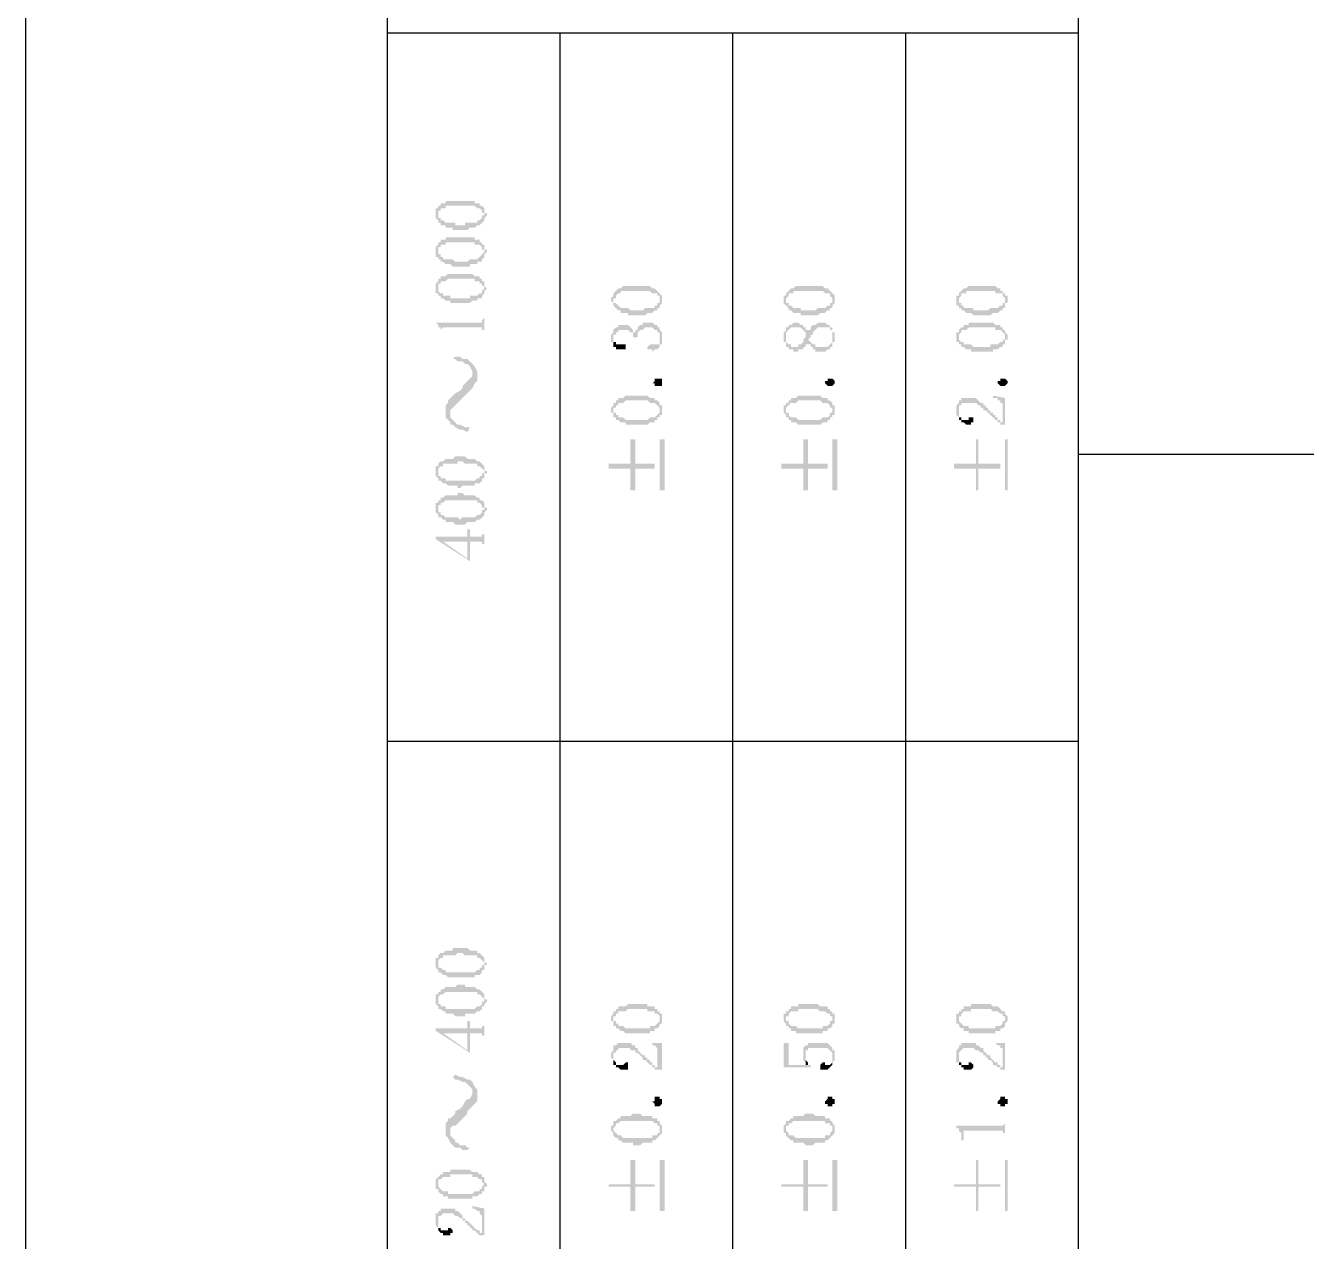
# Model space of a CAD drawing. Header units: inches. Extents: x 3613 to 8393, y -2205 to -794.
# Drawn here: x 3613.22 to 3636.98, y -2108.65 to -2086.11 of the extents above; entities that cross this region are included whole.
import ezdxf

# ---------------------------------------------------------------- set-up
doc = ezdxf.new("R2010")
doc.units = ezdxf.units.IN
doc.header["$MEASUREMENT"] = 0

msp = doc.modelspace()

# ---------------------------------------------------------------- hatches: boundary and pattern name
at = {"transparency": 33554559}
for points in [[(3620.83, -2089.63), (3620.83, -2089.675), (3620.83, -2089.675), (3620.875, -2089.721), (3620.875, -2089.585), (3620.875, -2089.54), (3620.921, -2089.54), (3620.921, -2089.495), (3621.011, -2089.495), (3621.011, -2089.45), (3621.552, -2089.45), (3621.598, -2089.495), (3621.643, -2089.495), (3621.688, -2089.54), (3621.688, -2089.585), (3621.733, -2089.585), (3621.733, -2089.63), (3621.733, -2089.495), (3621.688, -2089.45), (3621.643, -2089.45), (3621.643, -2089.405), (3621.552, -2089.405), (3621.552, -2089.36), (3621.011, -2089.36), (3621.011, -2089.405), (3620.921, -2089.405), (3620.921, -2089.45), (3620.875, -2089.45), (3620.875, -2089.495), (3620.83, -2089.495), (3620.83, -2089.54), (3620.83, -2089.585)], [(3620.875, -2089.721), (3620.875, -2089.766), (3620.921, -2089.766), (3620.921, -2089.811), (3621.011, -2089.811), (3621.011, -2089.856), (3621.146, -2089.856), (3621.146, -2089.901), (3621.417, -2089.901), (3621.462, -2089.856), (3621.552, -2089.856), (3621.598, -2089.811), (3621.643, -2089.811), (3621.688, -2089.766), (3621.688, -2089.766), (3621.733, -2089.721), (3621.733, -2089.675), (3621.733, -2089.675), (3621.778, -2089.63), (3621.778, -2089.585), (3621.733, -2089.585), (3621.733, -2089.54), (3621.733, -2089.495), (3621.733, -2089.63), (3621.688, -2089.63), (3621.688, -2089.675), (3621.688, -2089.675), (3621.643, -2089.721), (3621.598, -2089.721), (3621.598, -2089.766), (3621.372, -2089.766), (3621.372, -2089.811), (3621.191, -2089.811), (3621.191, -2089.766), (3621.011, -2089.766), (3620.966, -2089.721), (3620.921, -2089.721), (3620.921, -2089.675), (3620.875, -2089.675), (3620.875, -2089.63), (3620.875, -2089.63)], [(3620.83, -2090.307), (3620.83, -2090.398), (3620.875, -2090.398), (3620.875, -2090.307), (3620.875, -2090.262), (3620.875, -2090.217), (3620.921, -2090.217), (3620.921, -2090.172), (3621.011, -2090.172), (3621.011, -2090.127), (3621.552, -2090.127), (3621.552, -2090.172), (3621.643, -2090.172), (3621.688, -2090.217), (3621.688, -2090.262), (3621.733, -2090.262), (3621.733, -2090.307), (3621.733, -2090.172), (3621.688, -2090.172), (3621.688, -2090.127), (3621.643, -2090.127), (3621.643, -2090.082), (3621.552, -2090.082), (3621.552, -2090.037), (3621.011, -2090.037), (3621.011, -2090.082), (3620.921, -2090.082), (3620.921, -2090.127), (3620.875, -2090.127), (3620.875, -2090.172), (3620.875, -2090.172), (3620.83, -2090.217), (3620.83, -2090.262), (3620.83, -2090.262)], [(3620.875, -2090.398), (3620.875, -2090.443), (3620.921, -2090.443), (3620.921, -2090.488), (3620.966, -2090.488), (3621.011, -2090.533), (3621.101, -2090.533), (3621.146, -2090.578), (3621.462, -2090.578), (3621.462, -2090.533), (3621.598, -2090.533), (3621.598, -2090.488), (3621.688, -2090.488), (3621.688, -2090.443), (3621.688, -2090.443), (3621.733, -2090.398), (3621.733, -2090.352), (3621.733, -2090.352), (3621.778, -2090.307), (3621.778, -2090.262), (3621.733, -2090.262), (3621.733, -2090.217), (3621.733, -2090.172), (3621.733, -2090.307), (3621.733, -2090.307), (3621.688, -2090.352), (3621.688, -2090.352), (3621.643, -2090.398), (3621.643, -2090.398), (3621.598, -2090.443), (3621.462, -2090.443), (3621.417, -2090.488), (3621.191, -2090.488), (3621.146, -2090.443), (3620.966, -2090.443), (3620.966, -2090.398), (3620.921, -2090.398), (3620.921, -2090.352), (3620.875, -2090.352), (3620.875, -2090.307), (3620.875, -2090.307)], [(3620.83, -2090.984), (3620.83, -2091.029), (3620.83, -2091.075), (3620.875, -2091.075), (3620.875, -2091.12), (3620.875, -2090.984), (3620.875, -2090.939), (3620.875, -2090.894), (3620.921, -2090.894), (3620.921, -2090.849), (3621.011, -2090.849), (3621.056, -2090.804), (3621.552, -2090.804), (3621.552, -2090.849), (3621.643, -2090.849), (3621.643, -2090.894), (3621.688, -2090.894), (3621.688, -2090.939), (3621.733, -2090.939), (3621.733, -2090.984), (3621.733, -2090.849), (3621.688, -2090.849), (3621.688, -2090.804), (3621.643, -2090.804), (3621.643, -2090.759), (3621.552, -2090.759), (3621.507, -2090.714), (3621.056, -2090.714), (3621.011, -2090.759), (3620.921, -2090.759), (3620.921, -2090.804), (3620.875, -2090.804), (3620.875, -2090.849), (3620.875, -2090.849), (3620.83, -2090.894), (3620.83, -2090.939), (3620.83, -2090.939)], [(3620.875, -2091.12), (3620.921, -2091.12), (3620.921, -2091.165), (3620.966, -2091.165), (3621.011, -2091.21), (3621.101, -2091.21), (3621.101, -2091.255), (3621.462, -2091.255), (3621.507, -2091.21), (3621.598, -2091.21), (3621.598, -2091.165), (3621.688, -2091.165), (3621.688, -2091.12), (3621.688, -2091.12), (3621.733, -2091.075), (3621.733, -2091.029), (3621.733, -2091.029), (3621.778, -2090.984), (3621.778, -2090.984), (3621.733, -2090.939), (3621.733, -2090.894), (3621.733, -2090.849), (3621.733, -2090.984), (3621.733, -2090.984), (3621.688, -2091.029), (3621.688, -2091.075), (3621.643, -2091.075), (3621.598, -2091.12), (3621.462, -2091.12), (3621.462, -2091.165), (3621.101, -2091.165), (3621.101, -2091.12), (3620.966, -2091.12), (3620.966, -2091.075), (3620.921, -2091.075), (3620.875, -2091.029), (3620.875, -2090.984), (3620.875, -2090.984)], [(3624.08, -2091.21), (3624.08, -2091.21), (3624.125, -2091.255), (3624.125, -2091.3), (3624.125, -2091.21), (3624.125, -2091.165), (3624.17, -2091.165), (3624.17, -2091.12), (3624.17, -2091.12), (3624.215, -2091.075), (3624.26, -2091.075), (3624.26, -2091.029), (3624.802, -2091.029), (3624.847, -2091.075), (3624.937, -2091.075), (3624.937, -2091.12), (3624.982, -2091.12), (3624.982, -2091.165), (3624.982, -2091.21), (3624.982, -2091.075), (3624.982, -2091.075), (3624.937, -2091.029), (3624.937, -2091.029), (3624.892, -2090.984), (3624.847, -2090.984), (3624.802, -2090.939), (3624.305, -2090.939), (3624.26, -2090.984), (3624.215, -2090.984), (3624.17, -2091.029), (3624.17, -2091.029), (3624.125, -2091.075), (3624.125, -2091.12), (3624.125, -2091.12), (3624.08, -2091.165), (3624.08, -2091.165)], [(3627.284, -2091.21), (3627.284, -2091.255), (3627.329, -2091.3), (3627.329, -2091.21), (3627.329, -2091.165), (3627.329, -2091.165), (3627.374, -2091.12), (3627.374, -2091.075), (3627.465, -2091.075), (3627.465, -2091.029), (3628.006, -2091.029), (3628.051, -2091.075), (3628.142, -2091.075), (3628.142, -2091.12), (3628.142, -2091.12), (3628.187, -2091.165), (3628.187, -2091.21), (3628.187, -2091.075), (3628.187, -2091.075), (3628.142, -2091.029), (3628.142, -2091.029), (3628.097, -2090.984), (3628.051, -2090.984), (3628.006, -2090.939), (3627.51, -2090.939), (3627.465, -2090.984), (3627.42, -2090.984), (3627.374, -2091.029), (3627.374, -2091.029), (3627.329, -2091.075), (3627.329, -2091.12), (3627.284, -2091.12), (3627.284, -2091.165), (3627.284, -2091.165)], [(3630.489, -2091.21), (3630.489, -2091.3), (3630.534, -2091.3), (3630.534, -2091.21), (3630.534, -2091.165), (3630.534, -2091.165), (3630.579, -2091.12), (3630.579, -2091.075), (3630.669, -2091.075), (3630.669, -2091.029), (3631.211, -2091.029), (3631.211, -2091.075), (3631.346, -2091.075), (3631.346, -2091.12), (3631.346, -2091.12), (3631.391, -2091.165), (3631.391, -2091.21), (3631.391, -2091.075), (3631.346, -2091.075), (3631.346, -2091.029), (3631.301, -2091.029), (3631.301, -2090.984), (3631.256, -2090.984), (3631.211, -2090.939), (3630.714, -2090.939), (3630.669, -2090.984), (3630.624, -2090.984), (3630.579, -2091.029), (3630.579, -2091.029), (3630.534, -2091.075), (3630.534, -2091.12), (3630.489, -2091.12), (3630.489, -2091.165), (3630.489, -2091.165)], [(3624.125, -2091.3), (3624.17, -2091.345), (3624.17, -2091.345), (3624.215, -2091.391), (3624.26, -2091.391), (3624.26, -2091.436), (3624.396, -2091.436), (3624.396, -2091.481), (3624.712, -2091.481), (3624.757, -2091.436), (3624.847, -2091.436), (3624.892, -2091.391), (3624.937, -2091.391), (3624.937, -2091.345), (3624.982, -2091.345), (3624.982, -2091.3), (3624.982, -2091.3), (3625.028, -2091.255), (3625.028, -2091.21), (3625.028, -2091.165), (3625.028, -2091.12), (3625.028, -2091.12), (3624.982, -2091.075), (3624.982, -2091.21), (3624.982, -2091.255), (3624.937, -2091.255), (3624.937, -2091.3), (3624.892, -2091.3), (3624.892, -2091.345), (3624.712, -2091.345), (3624.667, -2091.391), (3624.441, -2091.391), (3624.396, -2091.345), (3624.26, -2091.345), (3624.215, -2091.3), (3624.215, -2091.3), (3624.17, -2091.255), (3624.125, -2091.255), (3624.125, -2091.21), (3624.125, -2091.21)], [(3627.329, -2091.3), (3627.374, -2091.345), (3627.374, -2091.391), (3627.42, -2091.391), (3627.465, -2091.436), (3627.6, -2091.436), (3627.6, -2091.481), (3627.916, -2091.481), (3627.961, -2091.436), (3628.051, -2091.436), (3628.097, -2091.391), (3628.142, -2091.391), (3628.142, -2091.345), (3628.187, -2091.345), (3628.187, -2091.3), (3628.187, -2091.3), (3628.232, -2091.255), (3628.232, -2091.21), (3628.232, -2091.165), (3628.232, -2091.12), (3628.232, -2091.12), (3628.187, -2091.075), (3628.187, -2091.21), (3628.187, -2091.255), (3628.142, -2091.255), (3628.142, -2091.3), (3628.097, -2091.3), (3628.051, -2091.345), (3627.916, -2091.345), (3627.871, -2091.391), (3627.6, -2091.391), (3627.6, -2091.345), (3627.465, -2091.345), (3627.42, -2091.3), (3627.374, -2091.3), (3627.374, -2091.255), (3627.329, -2091.255), (3627.329, -2091.21), (3627.329, -2091.21)], [(3630.534, -2091.3), (3630.534, -2091.345), (3630.579, -2091.345), (3630.579, -2091.391), (3630.624, -2091.391), (3630.669, -2091.436), (3630.759, -2091.436), (3630.804, -2091.481), (3631.12, -2091.481), (3631.166, -2091.436), (3631.256, -2091.436), (3631.301, -2091.391), (3631.346, -2091.391), (3631.346, -2091.345), (3631.391, -2091.345), (3631.391, -2091.3), (3631.391, -2091.255), (3631.436, -2091.255), (3631.436, -2091.21), (3631.436, -2091.165), (3631.436, -2091.12), (3631.391, -2091.12), (3631.391, -2091.075), (3631.391, -2091.21), (3631.391, -2091.255), (3631.346, -2091.255), (3631.346, -2091.3), (3631.301, -2091.3), (3631.256, -2091.345), (3631.12, -2091.345), (3631.075, -2091.391), (3630.804, -2091.391), (3630.804, -2091.345), (3630.624, -2091.345), (3630.624, -2091.3), (3630.579, -2091.3), (3630.579, -2091.255), (3630.534, -2091.255), (3630.534, -2091.21), (3630.534, -2091.21)], [(3620.83, -2091.616), (3620.83, -2091.616), (3620.875, -2091.661), (3620.875, -2091.706), (3620.921, -2091.706), (3620.921, -2091.752), (3620.921, -2091.842), (3620.921, -2091.752), (3620.966, -2091.706), (3621.688, -2091.706), (3621.688, -2091.752), (3621.733, -2091.752), (3621.733, -2091.842), (3621.733, -2091.436), (3621.733, -2091.526), (3621.733, -2091.526), (3621.688, -2091.571), (3621.688, -2091.616), (3621.643, -2091.616)], [(3624.08, -2091.887), (3624.08, -2091.977), (3624.125, -2091.977), (3624.125, -2092.022), (3624.125, -2091.887), (3624.125, -2091.842), (3624.17, -2091.842), (3624.17, -2091.797), (3624.215, -2091.797), (3624.215, -2091.752), (3624.396, -2091.752), (3624.441, -2091.797), (3624.486, -2091.797), (3624.486, -2091.842), (3624.486, -2091.887), (3624.531, -2091.887), (3624.531, -2091.977), (3624.531, -2091.887), (3624.576, -2091.887), (3624.576, -2091.842), (3624.576, -2091.797), (3624.576, -2091.797), (3624.621, -2091.752), (3624.667, -2091.752), (3624.712, -2091.706), (3624.847, -2091.706), (3624.892, -2091.752), (3624.937, -2091.752), (3624.937, -2091.797), (3624.982, -2091.797), (3624.982, -2091.842), (3624.982, -2091.932), (3624.982, -2091.752), (3624.982, -2091.706), (3624.937, -2091.706), (3624.937, -2091.661), (3624.892, -2091.661), (3624.847, -2091.616), (3624.667, -2091.616), (3624.667, -2091.661), (3624.621, -2091.661), (3624.576, -2091.706), (3624.576, -2091.752), (3624.531, -2091.752), (3624.531, -2091.842), (3624.531, -2091.797), (3624.486, -2091.797), (3624.486, -2091.752), (3624.486, -2091.752), (3624.441, -2091.706), (3624.441, -2091.706), (3624.396, -2091.661), (3624.215, -2091.661), (3624.215, -2091.706), (3624.17, -2091.706), (3624.125, -2091.752), (3624.125, -2091.797), (3624.125, -2091.797), (3624.08, -2091.842), (3624.08, -2091.842)], [(3627.284, -2091.887), (3627.284, -2091.977), (3627.329, -2091.977), (3627.329, -2092.022), (3627.329, -2092.067), (3627.374, -2092.067), (3627.374, -2092.113), (3627.465, -2092.113), (3627.465, -2092.158), (3627.555, -2092.158), (3627.555, -2092.113), (3627.645, -2092.113), (3627.645, -2092.067), (3627.69, -2092.067), (3627.69, -2092.022), (3627.735, -2092.022), (3627.735, -2091.977), (3627.735, -2092.022), (3627.735, -2091.932), (3627.735, -2091.932), (3627.781, -2091.887), (3627.781, -2091.842), (3627.826, -2091.842), (3627.826, -2091.797), (3627.826, -2091.797), (3627.871, -2091.752), (3627.871, -2091.752), (3627.916, -2091.706), (3628.142, -2091.706), (3628.142, -2091.752), (3628.187, -2091.752), (3628.187, -2091.842), (3628.187, -2092.022), (3628.187, -2091.977), (3628.232, -2091.977), (3628.232, -2091.932), (3628.232, -2091.842), (3628.232, -2091.797), (3628.187, -2091.797), (3628.187, -2091.752), (3628.187, -2091.706), (3628.142, -2091.706), (3628.142, -2091.661), (3628.097, -2091.661), (3628.051, -2091.616), (3627.916, -2091.616), (3627.871, -2091.661), (3627.826, -2091.661), (3627.781, -2091.706), (3627.781, -2091.752), (3627.735, -2091.752), (3627.735, -2091.797), (3627.735, -2091.752), (3627.69, -2091.842), (3627.69, -2091.887), (3627.69, -2091.887), (3627.645, -2091.932), (3627.645, -2091.977), (3627.645, -2091.977), (3627.6, -2092.022), (3627.555, -2092.022), (3627.555, -2092.067), (3627.42, -2092.067), (3627.42, -2092.022), (3627.374, -2092.022), (3627.329, -2091.977), (3627.329, -2091.932), (3627.329, -2091.752), (3627.329, -2091.752), (3627.284, -2091.797), (3627.284, -2091.842), (3627.284, -2091.842)], [(3627.329, -2091.752), (3627.329, -2091.887), (3627.329, -2091.842), (3627.329, -2091.797), (3627.329, -2091.797), (3627.374, -2091.752), (3627.374, -2091.752), (3627.42, -2091.706), (3627.6, -2091.706), (3627.645, -2091.752), (3627.645, -2091.752), (3627.69, -2091.797), (3627.69, -2091.842), (3627.735, -2091.752), (3627.69, -2091.752), (3627.69, -2091.706), (3627.645, -2091.706), (3627.645, -2091.661), (3627.6, -2091.661), (3627.555, -2091.616), (3627.465, -2091.616), (3627.42, -2091.661), (3627.374, -2091.661), (3627.374, -2091.706), (3627.329, -2091.706)], [(3630.489, -2091.887), (3630.489, -2091.932), (3630.489, -2091.977), (3630.534, -2091.977), (3630.534, -2092.022), (3630.534, -2091.887), (3630.534, -2091.842), (3630.534, -2091.842), (3630.579, -2091.797), (3630.579, -2091.752), (3630.669, -2091.752), (3630.714, -2091.706), (3631.211, -2091.706), (3631.211, -2091.752), (3631.301, -2091.752), (3631.346, -2091.797), (3631.346, -2091.797), (3631.391, -2091.842), (3631.391, -2091.887), (3631.391, -2091.752), (3631.346, -2091.752), (3631.346, -2091.706), (3631.301, -2091.706), (3631.301, -2091.661), (3631.211, -2091.661), (3631.166, -2091.616), (3630.714, -2091.616), (3630.714, -2091.661), (3630.624, -2091.661), (3630.624, -2091.706), (3630.579, -2091.706), (3630.534, -2091.752), (3630.534, -2091.797), (3630.489, -2091.797), (3630.489, -2091.842), (3630.489, -2091.842)], [(3624.125, -2092.022), (3624.125, -2092.067), (3624.17, -2092.067), (3624.17, -2092.113), (3624.351, -2092.113), (3624.351, -2092.067), (3624.351, -2092.022), (3624.17, -2092.022), (3624.17, -2091.977), (3624.125, -2091.977), (3624.125, -2091.932), (3624.125, -2091.932)], [(3624.757, -2092.067), (3624.757, -2092.113), (3624.847, -2092.113), (3624.847, -2092.158), (3624.847, -2092.158), (3624.892, -2092.113), (3624.937, -2092.113), (3624.982, -2092.067), (3624.982, -2092.022), (3625.028, -2092.022), (3625.028, -2091.977), (3625.028, -2091.887), (3625.028, -2091.842), (3625.028, -2091.797), (3625.028, -2091.797), (3624.982, -2091.752), (3624.982, -2091.932), (3624.982, -2092.022), (3624.802, -2092.022)], [(3627.735, -2092.022), (3627.781, -2092.022), (3627.781, -2092.067), (3627.826, -2092.067), (3627.826, -2092.113), (3627.871, -2092.113), (3627.871, -2092.158), (3628.051, -2092.158), (3628.097, -2092.113), (3628.142, -2092.113), (3628.142, -2092.067), (3628.187, -2092.067), (3628.187, -2092.022), (3628.187, -2091.887), (3628.187, -2091.977), (3628.187, -2091.977), (3628.142, -2092.022), (3628.142, -2092.022), (3628.097, -2092.067), (3627.871, -2092.067), (3627.871, -2092.022), (3627.826, -2092.022), (3627.781, -2091.977), (3627.781, -2091.977), (3627.735, -2091.932)], [(3630.534, -2092.022), (3630.579, -2092.022), (3630.579, -2092.067), (3630.624, -2092.067), (3630.669, -2092.113), (3630.759, -2092.113), (3630.759, -2092.158), (3631.166, -2092.158), (3631.166, -2092.113), (3631.256, -2092.113), (3631.301, -2092.067), (3631.346, -2092.067), (3631.346, -2092.022), (3631.391, -2092.022), (3631.391, -2091.977), (3631.391, -2091.932), (3631.436, -2091.932), (3631.436, -2091.887), (3631.436, -2091.842), (3631.436, -2091.842), (3631.391, -2091.797), (3631.391, -2091.752), (3631.391, -2091.887), (3631.391, -2091.932), (3631.346, -2091.932), (3631.346, -2091.977), (3631.301, -2091.977), (3631.256, -2092.022), (3631.12, -2092.022), (3631.12, -2092.067), (3630.804, -2092.067), (3630.759, -2092.022), (3630.624, -2092.022), (3630.624, -2091.977), (3630.579, -2091.977), (3630.534, -2091.932), (3630.534, -2091.887), (3630.534, -2091.887)], [(3621.146, -2092.293), (3621.191, -2092.293), (3621.236, -2092.338), (3621.327, -2092.338), (3621.372, -2092.383), (3621.417, -2092.383), (3621.462, -2092.429), (3621.507, -2092.519), (3621.507, -2092.835), (3621.507, -2092.835), (3621.552, -2092.744), (3621.598, -2092.699), (3621.598, -2092.519), (3621.552, -2092.429), (3621.507, -2092.383), (3621.507, -2092.383), (3621.462, -2092.338), (3621.417, -2092.293), (3621.327, -2092.293), (3621.282, -2092.248), (3621.191, -2092.248)], [(3621.011, -2093.286), (3621.011, -2093.376), (3621.056, -2093.421), (3621.101, -2093.467), (3621.101, -2093.286), (3621.101, -2093.241), (3621.146, -2093.196), (3621.191, -2093.151), (3621.236, -2093.106), (3621.282, -2093.06), (3621.327, -2093.015), (3621.372, -2092.97), (3621.417, -2092.925), (3621.417, -2092.925), (3621.462, -2092.88), (3621.507, -2092.835), (3621.507, -2092.564), (3621.507, -2092.609), (3621.462, -2092.654), (3621.417, -2092.699), (3621.372, -2092.744), (3621.327, -2092.79), (3621.327, -2092.835), (3621.282, -2092.88), (3621.191, -2092.925), (3621.191, -2092.925), (3621.146, -2092.97), (3621.101, -2093.015), (3621.056, -2093.06), (3621.056, -2093.106), (3621.011, -2093.151), (3621.011, -2093.196)], [(3625.028, -2092.744), (3625.028, -2092.79), (3624.892, -2092.79), (3624.892, -2092.744), (3624.847, -2092.744), (3624.892, -2092.699), (3624.892, -2092.654), (3625.028, -2092.654), (3625.028, -2092.699), (3625.028, -2092.744)], [(3628.232, -2092.744), (3628.232, -2092.744), (3628.187, -2092.79), (3628.097, -2092.79), (3628.051, -2092.744), (3628.051, -2092.699), (3628.097, -2092.699), (3628.097, -2092.654), (3628.187, -2092.654), (3628.232, -2092.699), (3628.232, -2092.744)], [(3631.436, -2092.744), (3631.436, -2092.744), (3631.391, -2092.79), (3631.301, -2092.79), (3631.256, -2092.744), (3631.256, -2092.699), (3631.301, -2092.699), (3631.301, -2092.654), (3631.391, -2092.654), (3631.436, -2092.699), (3631.436, -2092.744)], [(3624.08, -2093.241), (3624.08, -2093.286), (3624.125, -2093.286), (3624.125, -2093.331), (3624.125, -2093.376), (3624.125, -2093.241), (3624.125, -2093.196), (3624.17, -2093.196), (3624.17, -2093.151), (3624.215, -2093.151), (3624.215, -2093.106), (3624.305, -2093.106), (3624.351, -2093.06), (3624.757, -2093.06), (3624.802, -2093.106), (3624.892, -2093.106), (3624.937, -2093.151), (3624.937, -2093.151), (3624.982, -2093.196), (3624.982, -2093.241), (3624.982, -2093.106), (3624.982, -2093.106), (3624.937, -2093.06), (3624.892, -2093.06), (3624.892, -2093.015), (3624.802, -2093.015), (3624.757, -2092.97), (3624.351, -2092.97), (3624.305, -2093.015), (3624.215, -2093.015), (3624.215, -2093.06), (3624.17, -2093.06), (3624.17, -2093.106), (3624.125, -2093.106), (3624.125, -2093.151), (3624.125, -2093.151), (3624.08, -2093.196), (3624.08, -2093.196)], [(3624.125, -2093.376), (3624.17, -2093.376), (3624.17, -2093.421), (3624.215, -2093.421), (3624.26, -2093.467), (3624.351, -2093.467), (3624.351, -2093.512), (3624.757, -2093.512), (3624.802, -2093.467), (3624.892, -2093.467), (3624.892, -2093.421), (3624.937, -2093.421), (3624.937, -2093.376), (3624.982, -2093.376), (3624.982, -2093.331), (3625.028, -2093.331), (3625.028, -2093.286), (3625.028, -2093.241), (3625.028, -2093.196), (3625.028, -2093.151), (3624.982, -2093.151), (3624.982, -2093.106), (3624.982, -2093.241), (3624.982, -2093.286), (3624.982, -2093.286), (3624.937, -2093.331), (3624.937, -2093.331), (3624.892, -2093.376), (3624.802, -2093.376), (3624.757, -2093.421), (3624.351, -2093.421), (3624.305, -2093.376), (3624.215, -2093.376), (3624.215, -2093.331), (3624.17, -2093.331), (3624.17, -2093.286), (3624.125, -2093.286), (3624.125, -2093.241), (3624.125, -2093.241)], [(3627.284, -2093.241), (3627.284, -2093.286), (3627.284, -2093.286), (3627.329, -2093.331), (3627.329, -2093.376), (3627.329, -2093.241), (3627.329, -2093.196), (3627.329, -2093.196), (3627.374, -2093.151), (3627.374, -2093.151), (3627.42, -2093.106), (3627.51, -2093.106), (3627.555, -2093.06), (3627.961, -2093.06), (3628.006, -2093.106), (3628.097, -2093.106), (3628.142, -2093.151), (3628.142, -2093.196), (3628.187, -2093.196), (3628.187, -2093.241), (3628.187, -2093.106), (3628.187, -2093.106), (3628.142, -2093.06), (3628.097, -2093.06), (3628.097, -2093.015), (3628.006, -2093.015), (3627.961, -2092.97), (3627.555, -2092.97), (3627.51, -2093.015), (3627.42, -2093.015), (3627.42, -2093.06), (3627.374, -2093.06), (3627.374, -2093.106), (3627.329, -2093.106), (3627.329, -2093.151), (3627.284, -2093.151), (3627.284, -2093.196), (3627.284, -2093.196)], [(3627.329, -2093.376), (3627.374, -2093.376), (3627.374, -2093.421), (3627.42, -2093.421), (3627.42, -2093.467), (3627.51, -2093.467), (3627.555, -2093.512), (3627.961, -2093.512), (3628.006, -2093.467), (3628.097, -2093.467), (3628.097, -2093.421), (3628.142, -2093.421), (3628.142, -2093.376), (3628.187, -2093.376), (3628.187, -2093.331), (3628.232, -2093.331), (3628.232, -2093.286), (3628.232, -2093.241), (3628.232, -2093.196), (3628.232, -2093.151), (3628.187, -2093.151), (3628.187, -2093.106), (3628.187, -2093.241), (3628.187, -2093.286), (3628.142, -2093.286), (3628.142, -2093.331), (3628.142, -2093.331), (3628.097, -2093.376), (3628.006, -2093.376), (3627.961, -2093.421), (3627.555, -2093.421), (3627.51, -2093.376), (3627.42, -2093.376), (3627.374, -2093.331), (3627.374, -2093.286), (3627.329, -2093.286), (3627.329, -2093.241), (3627.329, -2093.241)], [(3630.489, -2093.241), (3630.489, -2093.286), (3630.489, -2093.331), (3630.489, -2093.331), (3630.534, -2093.376), (3630.534, -2093.241), (3630.534, -2093.151), (3630.579, -2093.151), (3630.579, -2093.106), (3630.85, -2093.106), (3630.895, -2093.151), (3630.94, -2093.151), (3630.94, -2093.196), (3630.985, -2093.196), (3630.985, -2093.241), (3631.03, -2093.241), (3631.075, -2093.286), (3631.075, -2093.286), (3631.12, -2093.331), (3631.12, -2093.331), (3631.166, -2093.376), (3631.166, -2093.376), (3631.211, -2093.421), (3631.256, -2093.421), (3631.256, -2093.467), (3631.301, -2093.467), (3631.301, -2093.512), (3631.346, -2093.512), (3631.346, -2093.467), (3631.301, -2093.467), (3631.301, -2093.421), (3631.256, -2093.421), (3631.256, -2093.376), (3631.211, -2093.376), (3631.211, -2093.331), (3631.166, -2093.331), (3631.166, -2093.286), (3631.12, -2093.286), (3631.12, -2093.241), (3631.075, -2093.241), (3631.075, -2093.196), (3631.03, -2093.196), (3631.03, -2093.151), (3630.985, -2093.151), (3630.985, -2093.106), (3630.94, -2093.106), (3630.895, -2093.06), (3630.895, -2093.06), (3630.85, -2093.015), (3630.579, -2093.015), (3630.579, -2093.06), (3630.534, -2093.06), (3630.534, -2093.106), (3630.534, -2093.106), (3630.489, -2093.151), (3630.489, -2093.196), (3630.489, -2093.196)], [(3631.166, -2092.97), (3631.166, -2093.015), (3631.256, -2093.015), (3631.256, -2093.06), (3631.301, -2093.06), (3631.301, -2093.106), (3631.346, -2093.106), (3631.346, -2093.512), (3631.391, -2093.512), (3631.391, -2093.015)], [(3621.101, -2093.467), (3621.101, -2093.512), (3621.146, -2093.512), (3621.191, -2093.557), (3621.282, -2093.602), (3621.327, -2093.602), (3621.417, -2093.647), (3621.462, -2093.557), (3621.372, -2093.557), (3621.282, -2093.512), (3621.236, -2093.512), (3621.191, -2093.467), (3621.191, -2093.467), (3621.146, -2093.421), (3621.101, -2093.376), (3621.101, -2093.286)], [(3630.534, -2093.376), (3630.534, -2093.421), (3630.579, -2093.421), (3630.579, -2093.467), (3630.624, -2093.467), (3630.669, -2093.512), (3630.759, -2093.512), (3630.759, -2093.467), (3630.804, -2093.467), (3630.804, -2093.421), (3630.804, -2093.376), (3630.714, -2093.376), (3630.714, -2093.421), (3630.579, -2093.421), (3630.579, -2093.376), (3630.534, -2093.376), (3630.534, -2093.331), (3630.534, -2093.241)], [(3624.035, -2094.234), (3624.035, -2094.324), (3624.441, -2094.324), (3624.441, -2094.73), (3624.531, -2094.73), (3624.531, -2094.324), (3624.892, -2094.324), (3624.892, -2094.234), (3624.531, -2094.234), (3624.531, -2093.783), (3624.441, -2093.783), (3624.441, -2094.234)], [(3625.073, -2094.73), (3625.073, -2093.783), (3624.982, -2093.783), (3624.982, -2094.73)], [(3627.239, -2094.234), (3627.239, -2094.324), (3627.645, -2094.324), (3627.645, -2094.73), (3627.735, -2094.73), (3627.735, -2094.324), (3628.097, -2094.324), (3628.097, -2094.234), (3627.735, -2094.234), (3627.735, -2093.783), (3627.645, -2093.783), (3627.645, -2094.234)], [(3628.277, -2094.73), (3628.277, -2093.783), (3628.187, -2093.783), (3628.187, -2094.73)], [(3630.443, -2094.234), (3630.443, -2094.324), (3630.85, -2094.324), (3630.85, -2094.73), (3630.895, -2094.73), (3630.895, -2094.324), (3631.301, -2094.324), (3631.301, -2094.234), (3630.895, -2094.234), (3630.895, -2093.783), (3630.85, -2093.783), (3630.85, -2094.234)], [(3631.436, -2094.73), (3631.436, -2093.783), (3631.391, -2093.783), (3631.391, -2094.73)], [(3620.83, -2094.369), (3620.83, -2094.414), (3620.83, -2094.46), (3620.83, -2094.46), (3620.875, -2094.505), (3620.875, -2094.369), (3620.875, -2094.324), (3620.875, -2094.324), (3620.921, -2094.279), (3620.966, -2094.279), (3620.966, -2094.234), (3621.236, -2094.234), (3621.236, -2094.189), (3621.327, -2094.189), (3621.372, -2094.234), (3621.598, -2094.234), (3621.598, -2094.279), (3621.643, -2094.279), (3621.688, -2094.324), (3621.688, -2094.324), (3621.733, -2094.369), (3621.733, -2094.279), (3621.688, -2094.234), (3621.688, -2094.234), (3621.643, -2094.189), (3621.598, -2094.189), (3621.552, -2094.144), (3621.417, -2094.144), (3621.372, -2094.098), (3621.191, -2094.098), (3621.146, -2094.144), (3621.011, -2094.144), (3620.966, -2094.189), (3620.921, -2094.189), (3620.875, -2094.234), (3620.875, -2094.279), (3620.83, -2094.279), (3620.83, -2094.324)], [(3620.875, -2094.505), (3620.875, -2094.55), (3620.921, -2094.55), (3620.966, -2094.595), (3621.011, -2094.595), (3621.056, -2094.64), (3621.236, -2094.64), (3621.236, -2094.685), (3621.282, -2094.685), (3621.327, -2094.64), (3621.552, -2094.64), (3621.552, -2094.595), (3621.643, -2094.595), (3621.688, -2094.55), (3621.688, -2094.505), (3621.733, -2094.505), (3621.733, -2094.46), (3621.733, -2094.414), (3621.778, -2094.414), (3621.778, -2094.369), (3621.733, -2094.369), (3621.733, -2094.324), (3621.733, -2094.279), (3621.733, -2094.414), (3621.688, -2094.414), (3621.688, -2094.46), (3621.643, -2094.46), (3621.643, -2094.505), (3621.598, -2094.505), (3621.552, -2094.55), (3621.011, -2094.55), (3621.011, -2094.505), (3620.921, -2094.505), (3620.921, -2094.46), (3620.875, -2094.46), (3620.875, -2094.414), (3620.875, -2094.369)], [(3620.83, -2095.046), (3620.83, -2095.091), (3620.83, -2095.136), (3620.83, -2095.136), (3620.875, -2095.182), (3620.875, -2095.046), (3620.875, -2095.001), (3620.921, -2095.001), (3620.921, -2094.956), (3620.966, -2094.956), (3621.011, -2094.911), (3621.598, -2094.911), (3621.598, -2094.956), (3621.643, -2094.956), (3621.688, -2095.001), (3621.688, -2095.046), (3621.733, -2095.046), (3621.733, -2094.956), (3621.688, -2094.911), (3621.643, -2094.911), (3621.643, -2094.866), (3621.598, -2094.866), (3621.552, -2094.821), (3621.372, -2094.821), (3621.327, -2094.775), (3621.236, -2094.775), (3621.236, -2094.821), (3621.011, -2094.821), (3620.966, -2094.866), (3620.921, -2094.866), (3620.921, -2094.911), (3620.875, -2094.911), (3620.875, -2094.956), (3620.83, -2094.956), (3620.83, -2095.001)], [(3620.875, -2095.182), (3620.875, -2095.227), (3620.921, -2095.227), (3620.966, -2095.272), (3621.011, -2095.272), (3621.011, -2095.317), (3621.146, -2095.317), (3621.191, -2095.362), (3621.372, -2095.362), (3621.417, -2095.317), (3621.552, -2095.317), (3621.598, -2095.272), (3621.643, -2095.272), (3621.688, -2095.227), (3621.688, -2095.227), (3621.733, -2095.182), (3621.733, -2095.136), (3621.733, -2095.136), (3621.778, -2095.091), (3621.778, -2095.046), (3621.733, -2095.046), (3621.733, -2095.001), (3621.733, -2094.956), (3621.733, -2095.091), (3621.688, -2095.091), (3621.688, -2095.136), (3621.688, -2095.136), (3621.643, -2095.182), (3621.598, -2095.182), (3621.552, -2095.227), (3621.327, -2095.227), (3621.282, -2095.272), (3621.282, -2095.272), (3621.236, -2095.227), (3621.011, -2095.227), (3620.966, -2095.182), (3620.921, -2095.182), (3620.921, -2095.136), (3620.875, -2095.136), (3620.875, -2095.091), (3620.875, -2095.046)], [(3620.83, -2095.588), (3620.83, -2095.633), (3621.462, -2096.039), (3621.462, -2095.678), (3621.688, -2095.678), (3621.688, -2095.723), (3621.733, -2095.723), (3621.733, -2095.813), (3621.733, -2095.452), (3621.733, -2095.543), (3621.688, -2095.543), (3621.688, -2095.588), (3621.462, -2095.588), (3621.462, -2095.452), (3621.417, -2095.452), (3621.417, -2095.994), (3620.966, -2095.678), (3620.966, -2095.678)], [(3620.83, -2095.588), (3620.966, -2095.678), (3621.417, -2095.678), (3621.417, -2095.994), (3621.417, -2095.588)], [(3620.83, -2103.486), (3620.83, -2103.531), (3620.83, -2103.576), (3620.83, -2103.576), (3620.875, -2103.621), (3620.875, -2103.486), (3620.875, -2103.441), (3620.875, -2103.441), (3620.921, -2103.396), (3620.966, -2103.396), (3620.966, -2103.351), (3621.191, -2103.351), (3621.236, -2103.305), (3621.327, -2103.305), (3621.372, -2103.351), (3621.598, -2103.351), (3621.598, -2103.396), (3621.643, -2103.396), (3621.688, -2103.441), (3621.688, -2103.441), (3621.733, -2103.486), (3621.733, -2103.396), (3621.688, -2103.351), (3621.688, -2103.351), (3621.643, -2103.305), (3621.598, -2103.305), (3621.598, -2103.26), (3621.462, -2103.26), (3621.417, -2103.215), (3621.146, -2103.215), (3621.146, -2103.26), (3621.011, -2103.26), (3620.966, -2103.305), (3620.921, -2103.305), (3620.875, -2103.351), (3620.875, -2103.396), (3620.83, -2103.396), (3620.83, -2103.441)], [(3620.875, -2103.621), (3620.875, -2103.666), (3620.921, -2103.666), (3620.966, -2103.712), (3621.011, -2103.712), (3621.056, -2103.757), (3621.552, -2103.757), (3621.552, -2103.712), (3621.643, -2103.712), (3621.688, -2103.666), (3621.688, -2103.621), (3621.733, -2103.621), (3621.733, -2103.576), (3621.733, -2103.531), (3621.778, -2103.531), (3621.778, -2103.486), (3621.733, -2103.486), (3621.733, -2103.441), (3621.733, -2103.396), (3621.733, -2103.531), (3621.688, -2103.531), (3621.688, -2103.576), (3621.643, -2103.576), (3621.643, -2103.621), (3621.598, -2103.621), (3621.552, -2103.666), (3621.011, -2103.666), (3621.011, -2103.621), (3620.966, -2103.621), (3620.921, -2103.576), (3620.875, -2103.576), (3620.875, -2103.531), (3620.875, -2103.486)], [(3620.83, -2104.163), (3620.83, -2104.208), (3620.83, -2104.253), (3620.83, -2104.253), (3620.875, -2104.298), (3620.875, -2104.163), (3620.875, -2104.118), (3620.875, -2104.118), (3620.921, -2104.073), (3620.966, -2104.073), (3621.011, -2104.028), (3621.598, -2104.028), (3621.598, -2104.073), (3621.643, -2104.073), (3621.688, -2104.118), (3621.688, -2104.118), (3621.733, -2104.163), (3621.733, -2104.073), (3621.688, -2104.028), (3621.688, -2104.028), (3621.643, -2103.982), (3621.598, -2103.982), (3621.552, -2103.937), (3621.372, -2103.937), (3621.372, -2103.892), (3621.236, -2103.892), (3621.191, -2103.937), (3621.011, -2103.937), (3620.966, -2103.982), (3620.921, -2103.982), (3620.921, -2104.028), (3620.875, -2104.028), (3620.875, -2104.073), (3620.83, -2104.073), (3620.83, -2104.118)], [(3620.875, -2104.298), (3620.875, -2104.343), (3620.921, -2104.343), (3620.966, -2104.389), (3621.011, -2104.389), (3621.011, -2104.434), (3621.146, -2104.434), (3621.191, -2104.479), (3621.372, -2104.479), (3621.372, -2104.434), (3621.552, -2104.434), (3621.598, -2104.389), (3621.643, -2104.389), (3621.688, -2104.343), (3621.688, -2104.298), (3621.733, -2104.298), (3621.733, -2104.253), (3621.733, -2104.253), (3621.778, -2104.208), (3621.778, -2104.163), (3621.733, -2104.163), (3621.733, -2104.118), (3621.733, -2104.073), (3621.733, -2104.208), (3621.688, -2104.208), (3621.688, -2104.253), (3621.688, -2104.253), (3621.643, -2104.298), (3621.598, -2104.298), (3621.552, -2104.343), (3621.011, -2104.343), (3621.011, -2104.298), (3620.921, -2104.298), (3620.921, -2104.253), (3620.875, -2104.253), (3620.875, -2104.208), (3620.875, -2104.163)], [(3624.08, -2104.524), (3624.08, -2104.569), (3624.125, -2104.569), (3624.125, -2104.614), (3624.125, -2104.659), (3624.125, -2104.524), (3624.125, -2104.479), (3624.17, -2104.479), (3624.17, -2104.434), (3624.215, -2104.434), (3624.215, -2104.389), (3624.351, -2104.389), (3624.396, -2104.343), (3624.757, -2104.343), (3624.757, -2104.389), (3624.892, -2104.389), (3624.892, -2104.434), (3624.937, -2104.434), (3624.982, -2104.479), (3624.982, -2104.524), (3624.982, -2104.389), (3624.937, -2104.389), (3624.937, -2104.343), (3624.892, -2104.343), (3624.892, -2104.298), (3624.757, -2104.298), (3624.757, -2104.253), (3624.396, -2104.253), (3624.351, -2104.298), (3624.215, -2104.298), (3624.215, -2104.343), (3624.17, -2104.343), (3624.17, -2104.389), (3624.125, -2104.389), (3624.125, -2104.434), (3624.125, -2104.434), (3624.08, -2104.479)], [(3627.284, -2104.524), (3627.284, -2104.569), (3627.284, -2104.569), (3627.329, -2104.614), (3627.329, -2104.659), (3627.329, -2104.524), (3627.329, -2104.479), (3627.374, -2104.479), (3627.374, -2104.434), (3627.374, -2104.434), (3627.42, -2104.389), (3627.555, -2104.389), (3627.555, -2104.343), (3627.916, -2104.343), (3627.961, -2104.389), (3628.051, -2104.389), (3628.097, -2104.434), (3628.142, -2104.434), (3628.142, -2104.479), (3628.187, -2104.479), (3628.187, -2104.524), (3628.187, -2104.389), (3628.142, -2104.389), (3628.142, -2104.343), (3628.097, -2104.343), (3628.097, -2104.298), (3627.961, -2104.298), (3627.916, -2104.253), (3627.555, -2104.253), (3627.555, -2104.298), (3627.42, -2104.298), (3627.42, -2104.343), (3627.374, -2104.343), (3627.374, -2104.389), (3627.329, -2104.389), (3627.329, -2104.434), (3627.284, -2104.434)], [(3630.489, -2104.524), (3630.489, -2104.569), (3630.489, -2104.614), (3630.534, -2104.614), (3630.534, -2104.659), (3630.534, -2104.524), (3630.534, -2104.479), (3630.579, -2104.479), (3630.579, -2104.434), (3630.579, -2104.434), (3630.624, -2104.389), (3630.759, -2104.389), (3630.759, -2104.343), (3631.12, -2104.343), (3631.166, -2104.389), (3631.256, -2104.389), (3631.301, -2104.434), (3631.346, -2104.434), (3631.346, -2104.479), (3631.391, -2104.479), (3631.391, -2104.524), (3631.391, -2104.389), (3631.346, -2104.389), (3631.301, -2104.343), (3631.301, -2104.343), (3631.256, -2104.298), (3631.166, -2104.298), (3631.12, -2104.253), (3630.759, -2104.253), (3630.759, -2104.298), (3630.624, -2104.298), (3630.624, -2104.343), (3630.579, -2104.343), (3630.579, -2104.389), (3630.534, -2104.389), (3630.534, -2104.434), (3630.489, -2104.434)], [(3624.125, -2104.659), (3624.17, -2104.659), (3624.17, -2104.705), (3624.215, -2104.705), (3624.26, -2104.75), (3624.305, -2104.75), (3624.351, -2104.795), (3624.802, -2104.795), (3624.802, -2104.75), (3624.892, -2104.75), (3624.892, -2104.705), (3624.937, -2104.705), (3624.982, -2104.659), (3624.982, -2104.614), (3625.028, -2104.614), (3625.028, -2104.569), (3625.028, -2104.524), (3625.028, -2104.479), (3625.028, -2104.434), (3624.982, -2104.434), (3624.982, -2104.389), (3624.982, -2104.569), (3624.982, -2104.569), (3624.937, -2104.614), (3624.937, -2104.614), (3624.892, -2104.659), (3624.802, -2104.659), (3624.802, -2104.705), (3624.351, -2104.705), (3624.305, -2104.659), (3624.215, -2104.659), (3624.215, -2104.614), (3624.17, -2104.614), (3624.17, -2104.569), (3624.125, -2104.569), (3624.125, -2104.524)], [(3627.329, -2104.659), (3627.374, -2104.659), (3627.374, -2104.705), (3627.42, -2104.705), (3627.42, -2104.75), (3627.51, -2104.75), (3627.51, -2104.795), (3628.006, -2104.795), (3628.006, -2104.75), (3628.097, -2104.75), (3628.097, -2104.705), (3628.142, -2104.705), (3628.187, -2104.659), (3628.187, -2104.614), (3628.232, -2104.614), (3628.232, -2104.569), (3628.232, -2104.524), (3628.232, -2104.479), (3628.232, -2104.434), (3628.187, -2104.434), (3628.187, -2104.389), (3628.187, -2104.569), (3628.142, -2104.569), (3628.142, -2104.614), (3628.142, -2104.614), (3628.097, -2104.659), (3628.006, -2104.659), (3628.006, -2104.705), (3627.555, -2104.705), (3627.51, -2104.659), (3627.42, -2104.659), (3627.374, -2104.614), (3627.374, -2104.569), (3627.329, -2104.569), (3627.329, -2104.524)], [(3630.534, -2104.659), (3630.534, -2104.659), (3630.579, -2104.705), (3630.624, -2104.705), (3630.624, -2104.75), (3630.714, -2104.75), (3630.714, -2104.795), (3631.211, -2104.795), (3631.211, -2104.75), (3631.301, -2104.75), (3631.301, -2104.705), (3631.346, -2104.705), (3631.391, -2104.659), (3631.391, -2104.614), (3631.391, -2104.614), (3631.436, -2104.569), (3631.436, -2104.524), (3631.436, -2104.479), (3631.436, -2104.479), (3631.391, -2104.434), (3631.391, -2104.389), (3631.391, -2104.569), (3631.346, -2104.569), (3631.346, -2104.614), (3631.346, -2104.614), (3631.301, -2104.659), (3631.211, -2104.659), (3631.211, -2104.705), (3630.714, -2104.705), (3630.714, -2104.659), (3630.624, -2104.659), (3630.579, -2104.614), (3630.579, -2104.614), (3630.534, -2104.569), (3630.534, -2104.524)], [(3620.83, -2104.705), (3620.83, -2104.75), (3621.462, -2105.156), (3621.462, -2104.795), (3621.688, -2104.795), (3621.688, -2104.84), (3621.733, -2104.84), (3621.733, -2104.93), (3621.733, -2104.569), (3621.733, -2104.659), (3621.688, -2104.659), (3621.688, -2104.705), (3621.462, -2104.705), (3621.462, -2104.569), (3621.417, -2104.569), (3621.417, -2105.111), (3620.966, -2104.795), (3620.966, -2104.795)], [(3620.83, -2104.705), (3620.966, -2104.795), (3621.417, -2104.795), (3621.417, -2105.111), (3621.417, -2104.705)], [(3624.08, -2105.201), (3624.08, -2105.246), (3624.08, -2105.246), (3624.125, -2105.291), (3624.125, -2105.336), (3624.125, -2105.201), (3624.125, -2105.156), (3624.17, -2105.156), (3624.17, -2105.111), (3624.215, -2105.111), (3624.215, -2105.066), (3624.441, -2105.066), (3624.441, -2105.111), (3624.531, -2105.111), (3624.531, -2105.156), (3624.576, -2105.156), (3624.621, -2105.201), (3624.621, -2105.201), (3624.667, -2105.246), (3624.667, -2105.291), (3624.712, -2105.291), (3624.757, -2105.336), (3624.757, -2105.336), (3624.802, -2105.381), (3624.847, -2105.381), (3624.847, -2105.427), (3624.892, -2105.427), (3624.892, -2105.472), (3624.937, -2105.472), (3624.937, -2105.427), (3624.892, -2105.427), (3624.892, -2105.381), (3624.847, -2105.381), (3624.847, -2105.336), (3624.802, -2105.336), (3624.802, -2105.291), (3624.757, -2105.291), (3624.757, -2105.246), (3624.712, -2105.246), (3624.712, -2105.201), (3624.667, -2105.201), (3624.621, -2105.156), (3624.621, -2105.156), (3624.576, -2105.111), (3624.576, -2105.066), (3624.531, -2105.066), (3624.531, -2105.02), (3624.486, -2105.02), (3624.441, -2104.975), (3624.215, -2104.975), (3624.17, -2105.02), (3624.125, -2105.02), (3624.125, -2105.066), (3624.125, -2105.111), (3624.125, -2105.111), (3624.08, -2105.156)], [(3624.802, -2104.975), (3624.847, -2104.975), (3624.847, -2105.02), (3624.892, -2105.02), (3624.937, -2105.066), (3624.937, -2105.472), (3625.028, -2105.472), (3625.028, -2104.975)], [(3627.284, -2104.975), (3627.284, -2105.427), (3627.781, -2105.427), (3627.781, -2105.381), (3627.374, -2105.381), (3627.374, -2104.975)], [(3627.645, -2105.201), (3627.645, -2105.246), (3627.645, -2105.291), (3627.645, -2105.291), (3627.69, -2105.336), (3627.69, -2105.201), (3627.69, -2105.156), (3627.69, -2105.111), (3627.735, -2105.111), (3627.735, -2105.066), (3628.097, -2105.066), (3628.142, -2105.111), (3628.142, -2105.111), (3628.187, -2105.156), (3628.187, -2105.336), (3628.187, -2105.336), (3628.232, -2105.291), (3628.232, -2105.246), (3628.232, -2105.156), (3628.232, -2105.111), (3628.187, -2105.111), (3628.187, -2105.066), (3628.187, -2105.066), (3628.142, -2105.02), (3628.142, -2105.02), (3628.097, -2104.975), (3627.735, -2104.975), (3627.735, -2105.02), (3627.69, -2105.02), (3627.645, -2105.066), (3627.645, -2105.111), (3627.645, -2105.156)], [(3630.489, -2105.201), (3630.489, -2105.246), (3630.489, -2105.336), (3630.534, -2105.336), (3630.534, -2105.201), (3630.534, -2105.156), (3630.534, -2105.156), (3630.579, -2105.111), (3630.579, -2105.111), (3630.624, -2105.066), (3630.804, -2105.066), (3630.85, -2105.111), (3630.895, -2105.111), (3630.94, -2105.156), (3630.985, -2105.156), (3630.985, -2105.201), (3631.03, -2105.201), (3631.03, -2105.246), (3631.075, -2105.246), (3631.075, -2105.291), (3631.12, -2105.291), (3631.166, -2105.336), (3631.166, -2105.381), (3631.211, -2105.381), (3631.256, -2105.427), (3631.301, -2105.427), (3631.301, -2105.472), (3631.346, -2105.472), (3631.346, -2105.427), (3631.301, -2105.427), (3631.301, -2105.381), (3631.256, -2105.381), (3631.256, -2105.336), (3631.211, -2105.336), (3631.166, -2105.291), (3631.166, -2105.291), (3631.12, -2105.246), (3631.12, -2105.201), (3631.075, -2105.201), (3631.03, -2105.156), (3631.03, -2105.156), (3630.985, -2105.111), (3630.985, -2105.066), (3630.94, -2105.066), (3630.895, -2105.02), (3630.85, -2105.02), (3630.85, -2104.975), (3630.579, -2104.975), (3630.579, -2105.02), (3630.534, -2105.02), (3630.534, -2105.066), (3630.534, -2105.066), (3630.489, -2105.111)], [(3631.166, -2104.975), (3631.211, -2104.975), (3631.256, -2105.02), (3631.301, -2105.02), (3631.301, -2105.066), (3631.346, -2105.066), (3631.346, -2105.472), (3631.391, -2105.472), (3631.391, -2104.975)], [(3624.125, -2105.336), (3624.125, -2105.381), (3624.17, -2105.381), (3624.17, -2105.427), (3624.215, -2105.427), (3624.26, -2105.472), (3624.396, -2105.472), (3624.396, -2105.381), (3624.396, -2105.336), (3624.351, -2105.336), (3624.305, -2105.381), (3624.17, -2105.381), (3624.17, -2105.336), (3624.17, -2105.336), (3624.125, -2105.291), (3624.125, -2105.246), (3624.125, -2105.246)], [(3627.69, -2105.336), (3627.69, -2105.381), (3627.735, -2105.381), (3627.735, -2105.336), (3627.735, -2105.336), (3627.69, -2105.291), (3627.69, -2105.246), (3627.69, -2105.201)], [(3627.961, -2105.427), (3627.961, -2105.472), (3628.097, -2105.472), (3628.142, -2105.427), (3628.142, -2105.427), (3628.187, -2105.381), (3628.187, -2105.246), (3628.187, -2105.291), (3628.187, -2105.336), (3628.187, -2105.336), (3628.142, -2105.381), (3628.051, -2105.381), (3628.051, -2105.336), (3628.006, -2105.336), (3627.961, -2105.381), (3627.961, -2105.381)], [(3630.534, -2105.336), (3630.534, -2105.381), (3630.579, -2105.381), (3630.579, -2105.427), (3630.624, -2105.427), (3630.624, -2105.472), (3630.759, -2105.472), (3630.804, -2105.427), (3630.804, -2105.381), (3630.804, -2105.381), (3630.759, -2105.336), (3630.714, -2105.336), (3630.714, -2105.381), (3630.579, -2105.381), (3630.579, -2105.336), (3630.534, -2105.336), (3630.534, -2105.291), (3630.534, -2105.246), (3630.534, -2105.246)], [(3621.146, -2105.607), (3621.191, -2105.652), (3621.236, -2105.652), (3621.327, -2105.697), (3621.372, -2105.697), (3621.417, -2105.743), (3621.417, -2105.743), (3621.462, -2105.788), (3621.507, -2105.833), (3621.507, -2106.149), (3621.507, -2106.149), (3621.552, -2106.104), (3621.598, -2106.058), (3621.598, -2105.833), (3621.552, -2105.788), (3621.507, -2105.697), (3621.507, -2105.697), (3621.462, -2105.652), (3621.417, -2105.652), (3621.327, -2105.607), (3621.282, -2105.607), (3621.191, -2105.562)], [(3621.011, -2106.6), (3621.011, -2106.69), (3621.056, -2106.735), (3621.101, -2106.826), (3621.101, -2106.645), (3621.101, -2106.555), (3621.146, -2106.51), (3621.191, -2106.51), (3621.236, -2106.465), (3621.282, -2106.42), (3621.327, -2106.374), (3621.372, -2106.329), (3621.417, -2106.284), (3621.417, -2106.239), (3621.462, -2106.194), (3621.507, -2106.149), (3621.507, -2105.878), (3621.507, -2105.923), (3621.462, -2106.013), (3621.417, -2106.013), (3621.372, -2106.058), (3621.327, -2106.149), (3621.327, -2106.149), (3621.282, -2106.194), (3621.191, -2106.239), (3621.191, -2106.284), (3621.146, -2106.329), (3621.101, -2106.374), (3621.056, -2106.374), (3621.056, -2106.42), (3621.011, -2106.465), (3621.011, -2106.555)], [(3625.028, -2106.058), (3625.028, -2106.104), (3625.028, -2106.104), (3624.982, -2106.149), (3624.892, -2106.149), (3624.892, -2106.104), (3624.892, -2106.104), (3624.847, -2106.058), (3624.892, -2106.058), (3624.892, -2106.013), (3624.892, -2105.968), (3624.982, -2105.968), (3624.982, -2106.013), (3625.028, -2106.013), (3625.028, -2106.058)], [(3628.232, -2106.058), (3628.232, -2106.104), (3628.187, -2106.104), (3628.187, -2106.149), (3628.097, -2106.149), (3628.097, -2106.104), (3628.051, -2106.104), (3628.051, -2106.058), (3628.051, -2106.058), (3628.097, -2106.013), (3628.097, -2105.968), (3628.187, -2105.968), (3628.187, -2106.013), (3628.232, -2106.013), (3628.232, -2106.058)], [(3631.436, -2106.058), (3631.436, -2106.104), (3631.391, -2106.104), (3631.391, -2106.149), (3631.301, -2106.149), (3631.301, -2106.104), (3631.256, -2106.104), (3631.256, -2106.058), (3631.256, -2106.058), (3631.301, -2106.013), (3631.301, -2105.968), (3631.391, -2105.968), (3631.391, -2106.013), (3631.436, -2106.013), (3631.436, -2106.058)], [(3624.08, -2106.555), (3624.08, -2106.6), (3624.08, -2106.6), (3624.125, -2106.645), (3624.125, -2106.69), (3624.125, -2106.555), (3624.125, -2106.555), (3624.17, -2106.51), (3624.17, -2106.465), (3624.215, -2106.465), (3624.26, -2106.42), (3624.847, -2106.42), (3624.892, -2106.465), (3624.937, -2106.465), (3624.937, -2106.51), (3624.982, -2106.51), (3624.982, -2106.555), (3624.982, -2106.42), (3624.937, -2106.42), (3624.937, -2106.374), (3624.847, -2106.374), (3624.847, -2106.329), (3624.667, -2106.329), (3624.621, -2106.284), (3624.486, -2106.284), (3624.441, -2106.329), (3624.26, -2106.329), (3624.26, -2106.374), (3624.215, -2106.374), (3624.17, -2106.42), (3624.125, -2106.42), (3624.125, -2106.465), (3624.125, -2106.51), (3624.08, -2106.51)], [(3627.284, -2106.555), (3627.284, -2106.6), (3627.284, -2106.645), (3627.329, -2106.645), (3627.329, -2106.69), (3627.329, -2106.555), (3627.329, -2106.51), (3627.374, -2106.51), (3627.374, -2106.465), (3627.42, -2106.465), (3627.465, -2106.42), (3628.051, -2106.42), (3628.051, -2106.465), (3628.142, -2106.465), (3628.142, -2106.51), (3628.187, -2106.51), (3628.187, -2106.555), (3628.187, -2106.42), (3628.142, -2106.42), (3628.142, -2106.374), (3628.051, -2106.374), (3628.051, -2106.329), (3627.871, -2106.329), (3627.826, -2106.284), (3627.69, -2106.284), (3627.645, -2106.329), (3627.465, -2106.329), (3627.465, -2106.374), (3627.42, -2106.374), (3627.374, -2106.42), (3627.329, -2106.42), (3627.329, -2106.465), (3627.329, -2106.465), (3627.284, -2106.51)], [(3630.489, -2106.51), (3630.489, -2106.555), (3630.534, -2106.555), (3630.534, -2106.6), (3630.534, -2106.6), (3630.579, -2106.645), (3630.579, -2106.781), (3630.624, -2106.781), (3630.624, -2106.645), (3630.624, -2106.6), (3631.346, -2106.6), (3631.346, -2106.645), (3631.391, -2106.645), (3631.391, -2106.781), (3631.391, -2106.374), (3631.391, -2106.465), (3631.391, -2106.465), (3631.346, -2106.51), (3631.301, -2106.51)], [(3621.101, -2106.826), (3621.101, -2106.826), (3621.146, -2106.871), (3621.191, -2106.916), (3621.282, -2106.916), (3621.327, -2106.961), (3621.417, -2106.961), (3621.462, -2106.916), (3621.417, -2106.916), (3621.372, -2106.871), (3621.282, -2106.871), (3621.236, -2106.826), (3621.191, -2106.826), (3621.191, -2106.781), (3621.146, -2106.735), (3621.101, -2106.69), (3621.101, -2106.645)], [(3624.125, -2106.69), (3624.17, -2106.735), (3624.215, -2106.735), (3624.215, -2106.781), (3624.26, -2106.781), (3624.305, -2106.826), (3624.486, -2106.826), (3624.486, -2106.871), (3624.621, -2106.871), (3624.667, -2106.826), (3624.847, -2106.826), (3624.847, -2106.781), (3624.892, -2106.781), (3624.937, -2106.735), (3624.937, -2106.735), (3624.982, -2106.69), (3624.982, -2106.69), (3625.028, -2106.645), (3625.028, -2106.555), (3625.028, -2106.51), (3625.028, -2106.51), (3624.982, -2106.465), (3624.982, -2106.6), (3624.982, -2106.645), (3624.937, -2106.645), (3624.937, -2106.69), (3624.847, -2106.69), (3624.847, -2106.735), (3624.305, -2106.735), (3624.26, -2106.69), (3624.215, -2106.69), (3624.17, -2106.645), (3624.17, -2106.645), (3624.125, -2106.6), (3624.125, -2106.555)], [(3627.329, -2106.69), (3627.374, -2106.735), (3627.374, -2106.735), (3627.42, -2106.781), (3627.465, -2106.781), (3627.465, -2106.826), (3627.645, -2106.826), (3627.69, -2106.871), (3627.826, -2106.871), (3627.871, -2106.826), (3628.051, -2106.826), (3628.051, -2106.781), (3628.097, -2106.781), (3628.142, -2106.735), (3628.142, -2106.735), (3628.187, -2106.69), (3628.187, -2106.69), (3628.232, -2106.645), (3628.232, -2106.555), (3628.232, -2106.51), (3628.232, -2106.51), (3628.187, -2106.465), (3628.187, -2106.6), (3628.187, -2106.6), (3628.142, -2106.645), (3628.142, -2106.69), (3628.051, -2106.69), (3628.051, -2106.735), (3627.51, -2106.735), (3627.465, -2106.69), (3627.374, -2106.69), (3627.374, -2106.645), (3627.374, -2106.645), (3627.329, -2106.6), (3627.329, -2106.555)], [(3624.035, -2107.593), (3624.035, -2107.638), (3624.441, -2107.638), (3624.441, -2108.089), (3624.531, -2108.089), (3624.531, -2107.638), (3624.892, -2107.638), (3624.892, -2107.593), (3624.531, -2107.593), (3624.531, -2107.142), (3624.441, -2107.142), (3624.441, -2107.593)], [(3625.073, -2108.089), (3625.073, -2107.142), (3624.982, -2107.142), (3624.982, -2108.089)], [(3627.239, -2107.593), (3627.239, -2107.638), (3627.645, -2107.638), (3627.645, -2108.089), (3627.735, -2108.089), (3627.735, -2107.638), (3628.097, -2107.638), (3628.097, -2107.593), (3627.735, -2107.593), (3627.735, -2107.142), (3627.645, -2107.142), (3627.645, -2107.593)], [(3628.277, -2108.089), (3628.277, -2107.142), (3628.187, -2107.142), (3628.187, -2108.089)], [(3630.443, -2107.593), (3630.443, -2107.638), (3630.85, -2107.638), (3630.85, -2108.089), (3630.895, -2108.089), (3630.895, -2107.638), (3631.301, -2107.638), (3631.301, -2107.593), (3630.895, -2107.593), (3630.895, -2107.142), (3630.85, -2107.142), (3630.85, -2107.593)], [(3631.436, -2108.089), (3631.436, -2107.142), (3631.391, -2107.142), (3631.391, -2108.089)], [(3620.83, -2107.593), (3620.83, -2107.638), (3620.83, -2107.683), (3620.875, -2107.683), (3620.875, -2107.728), (3620.875, -2107.593), (3620.875, -2107.548), (3620.875, -2107.503), (3620.921, -2107.503), (3620.966, -2107.458), (3621.101, -2107.458), (3621.101, -2107.412), (3621.507, -2107.412), (3621.507, -2107.458), (3621.598, -2107.458), (3621.643, -2107.503), (3621.688, -2107.503), (3621.688, -2107.548), (3621.688, -2107.548), (3621.733, -2107.593), (3621.733, -2107.458), (3621.688, -2107.458), (3621.688, -2107.412), (3621.643, -2107.412), (3621.598, -2107.367), (3621.507, -2107.367), (3621.462, -2107.322), (3621.101, -2107.322), (3621.101, -2107.367), (3620.966, -2107.367), (3620.966, -2107.412), (3620.921, -2107.412), (3620.875, -2107.458), (3620.875, -2107.458), (3620.83, -2107.503), (3620.83, -2107.548), (3620.83, -2107.548)], [(3620.875, -2107.728), (3620.875, -2107.728), (3620.921, -2107.773), (3620.966, -2107.773), (3620.966, -2107.819), (3621.056, -2107.819), (3621.056, -2107.864), (3621.507, -2107.864), (3621.507, -2107.819), (3621.598, -2107.819), (3621.643, -2107.773), (3621.688, -2107.773), (3621.688, -2107.728), (3621.733, -2107.728), (3621.733, -2107.683), (3621.733, -2107.638), (3621.778, -2107.638), (3621.778, -2107.593), (3621.778, -2107.593), (3621.733, -2107.548), (3621.733, -2107.503), (3621.733, -2107.458), (3621.733, -2107.593), (3621.733, -2107.593), (3621.688, -2107.638), (3621.688, -2107.683), (3621.643, -2107.683), (3621.643, -2107.728), (3621.552, -2107.728), (3621.507, -2107.773), (3621.056, -2107.773), (3621.056, -2107.728), (3620.966, -2107.728), (3620.921, -2107.683), (3620.921, -2107.683), (3620.875, -2107.638), (3620.875, -2107.593)], [(3620.83, -2108.27), (3620.83, -2108.315), (3620.83, -2108.36), (3620.83, -2108.36), (3620.875, -2108.405), (3620.875, -2108.27), (3620.875, -2108.225), (3620.875, -2108.18), (3620.921, -2108.18), (3620.966, -2108.135), (3621.146, -2108.135), (3621.191, -2108.18), (3621.236, -2108.18), (3621.282, -2108.225), (3621.327, -2108.225), (3621.327, -2108.27), (3621.372, -2108.27), (3621.372, -2108.315), (3621.417, -2108.315), (3621.417, -2108.36), (3621.462, -2108.36), (3621.462, -2108.405), (3621.507, -2108.405), (3621.507, -2108.45), (3621.552, -2108.45), (3621.598, -2108.496), (3621.598, -2108.496), (3621.643, -2108.541), (3621.688, -2108.541), (3621.688, -2108.496), (3621.643, -2108.496), (3621.643, -2108.45), (3621.598, -2108.45), (3621.552, -2108.405), (3621.552, -2108.405), (3621.507, -2108.36), (3621.507, -2108.36), (3621.462, -2108.315), (3621.462, -2108.315), (3621.417, -2108.27), (3621.372, -2108.27), (3621.372, -2108.225), (3621.327, -2108.225), (3621.327, -2108.18), (3621.282, -2108.135), (3621.282, -2108.135), (3621.236, -2108.089), (3621.191, -2108.089), (3621.191, -2108.044), (3620.921, -2108.044), (3620.921, -2108.089), (3620.875, -2108.089), (3620.875, -2108.135), (3620.83, -2108.135), (3620.83, -2108.18)], [(3621.507, -2107.999), (3621.507, -2108.044), (3621.552, -2108.044), (3621.598, -2108.089), (3621.643, -2108.089), (3621.643, -2108.135), (3621.643, -2108.135), (3621.688, -2108.18), (3621.688, -2108.541), (3621.733, -2108.541), (3621.733, -2108.044)], [(3620.875, -2108.405), (3620.875, -2108.45), (3620.875, -2108.45), (3620.921, -2108.496), (3620.966, -2108.496), (3620.966, -2108.541), (3621.101, -2108.541), (3621.101, -2108.496), (3621.146, -2108.496), (3621.146, -2108.45), (3621.146, -2108.45), (3621.101, -2108.405), (3621.056, -2108.405), (3621.056, -2108.45), (3620.921, -2108.45), (3620.921, -2108.405), (3620.875, -2108.405), (3620.875, -2108.36), (3620.875, -2108.315), (3620.875, -2108.315)]]:
    msp.add_hatch(color=256, dxfattribs=at).paths.add_polyline_path(points)

# ---------------------------------------------------------------- linework, layer by layer
for p, q in [((3619.928, -1913.853), (3619.928, -2200.594)), ((3632.745, -2094.055), (4029.183, -2094.055))]:
    msp.add_line(p, q)
msp.add_lwpolyline([(4033.221, -2204.853), (4033.221, -1907.853), (3613.221, -1907.853), (3613.221, -2204.853)], close=True)
for points in [[(3632.745, -1913.853), (3632.745, -2200.594)], [(3619.928, -2086.245), (3632.745, -2086.245)], [(3623.132, -2086.245), (3623.132, -2179.263)], [(3626.336, -2086.245), (3626.336, -2179.263)], [(3629.541, -2086.245), (3629.541, -2179.263)], [(3619.928, -2099.379), (3632.745, -2099.379)]]:
    msp.add_lwpolyline(points)

doc.saveas('drawing.dxf')
